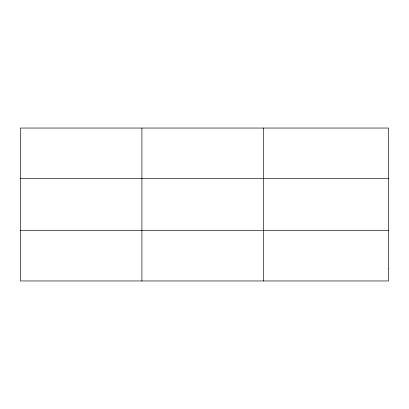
<?xml version="1.0" encoding="UTF-8"?>
<svg xmlns="http://www.w3.org/2000/svg" width="409" height="409" viewBox="0 0 409 409"><rect width="100%" height="100%" fill="white"/><g stroke="black" fill="none" stroke-linecap="round" stroke-linejoin="round"><path stroke-width="0.61" d="M141.923 280.957L141.923 128.043M263.396 280.957L263.396 128.043M20.45 178.503L388.55 178.503M20.45 230.497L388.55 230.497M388.55 268.34L388.55 280.957L20.45 280.957L20.45 128.043L388.55 128.043L388.55 268.34"/></g></svg>
